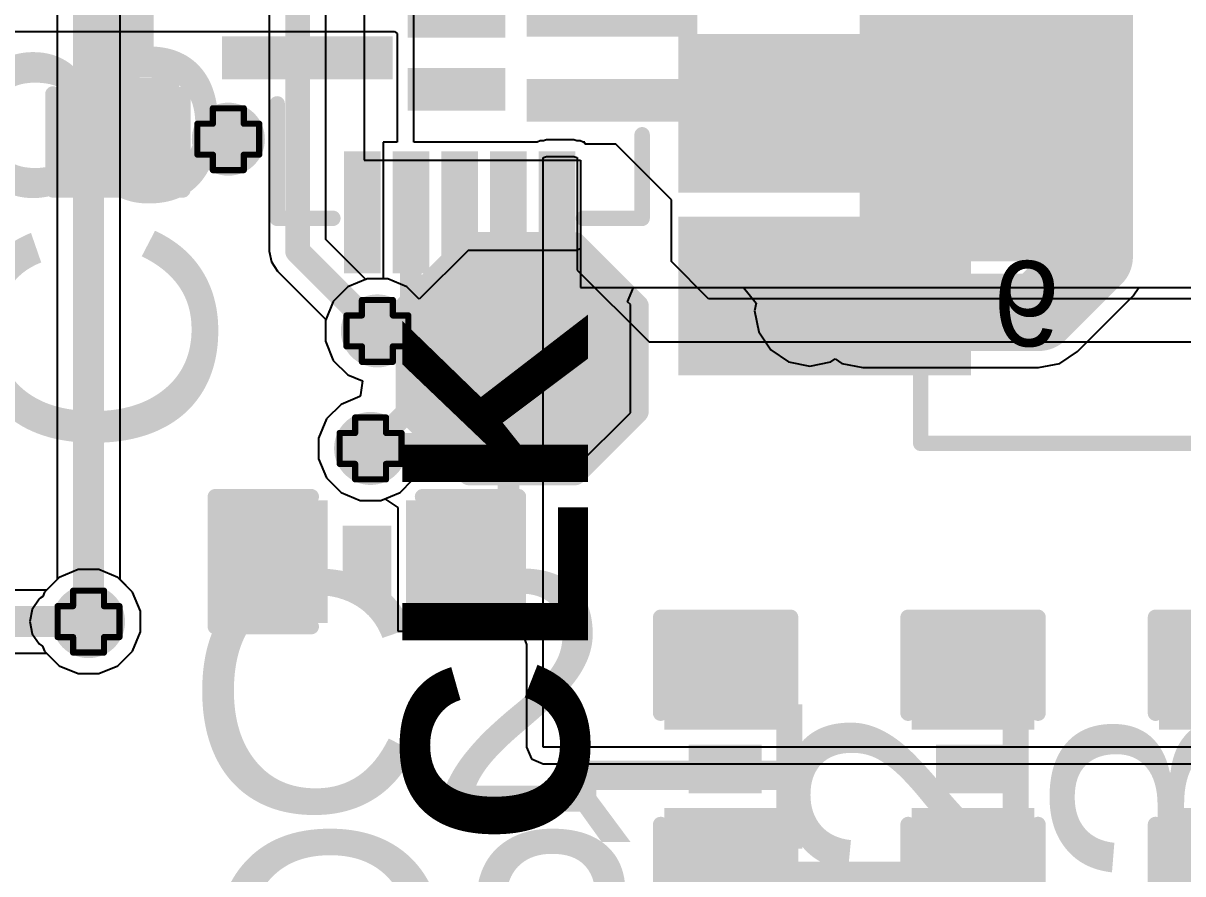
# Model space of a CAD drawing. Header units: inches. Extents: x -1 to 13, y -1.6 to 0.5.
# Drawn here: x -0.2883 to 0.0866, y -0.8165 to -0.5415 of the extents above; entities that cross this region are included whole.
import ezdxf

# ---------------------------------------------------------------- set-up
doc = ezdxf.new("R2010")
doc.units = ezdxf.units.IN
doc.header["$MEASUREMENT"] = 0
for name, color, linetype in [('Bottom Layer', 5, 'Continuous'), ('Bottom Overlay', 54, 'Continuous'), ('Bottom Paste', 16, 'Continuous'), ('Bottom Solder', 6, 'Continuous'), ('Drill Drawing', 1, 'Continuous'), ('Top Glue Points', 56, 'Continuous'), ('Top Layer', 1, 'Continuous'), ('Top Overlay', 2, 'Continuous'), ('Top Paste', 8, 'Continuous'), ('Top Solder', 216, 'Continuous'), ('Via Holes', 16, 'Continuous')]:
    doc.layers.add(name, color=color, linetype=linetype)
doc.styles.add('Arial', font='', dxfattribs={"height": 0.2})
doc.styles.add('Arial_Bold', font='', dxfattribs={"height": 0.2})
doc.styles.get('Arial').set_extended_font_data('Arial')
doc.styles.get('Arial_Bold').set_extended_font_data('Arial', bold=True)

# ---------------------------------------------------------------- blocks, each defined once
blk = doc.blocks.new('BL_R8812AF1_B_11')
at = {"layer": 'Bottom Layer'}
for points in [[(0.488189, -0.08267725), (0.5748032, -0.08267725), (0.5748032, -0.12598435), (0.488189, -0.12598435)], [(0.488189, -0.14173235), (0.5748032, -0.14173235), (0.5748032, -0.18503945), (0.488189, -0.18503945)]]:
    blk.add_hatch(color=5, dxfattribs=at).paths.add_polyline_path(points)
at = {"layer": 'Bottom Paste'}
for points in [[(0.488189, -0.08267725), (0.5748032, -0.08267725), (0.5748032, -0.12598435), (0.488189, -0.12598435)], [(0.488189, -0.14173235), (0.5748032, -0.14173235), (0.5748032, -0.18503945), (0.488189, -0.18503945)]]:
    blk.add_hatch(color=16, dxfattribs=at).paths.add_polyline_path(points)
at = {"layer": 'Bottom Solder'}
for points in [[(0.484189, 0.12998415), (0.5788032, 0.12998415), (0.5788032, 0.07867705), (0.484189, 0.07867705)], [(0.484189, -0.07867725), (0.5788032, -0.07867725), (0.5788032, -0.12998435), (0.484189, -0.12998435)], [(0.484189, -0.13773235), (0.5788032, -0.13773235), (0.5788032, -0.18903945), (0.484189, -0.18903945)]]:
    blk.add_hatch(color=6, dxfattribs=at).paths.add_polyline_path(points)
at = {"layer": 'Bottom Overlay', "style": 'Arial', "text_generation_flag": 2}
blk.add_text('9', height=0.0275591, rotation=180, dxfattribs=at).set_placement((0.455504, -0.0880395))
blk = doc.blocks.new('QFN_16_3X3__RT7291AGQUF_12')
at = {"layer": 'Top Layer'}
for points in [[(-0.0017735, 0.0748005), (-0.0017735, 0.0236195), (-0.0116165, 0.0236195), (-0.0116165, 0.0748005)], [(0.0257865, 0.0748005), (0.0257865, 0.0236195), (0.0159435, 0.0236195), (0.0159435, 0.0748005)], [(-0.0748015, 0.035437), (-0.0393685, 0.035437), (-0.0393685, 0.027563), (-0.0748015, 0.027563)], [(0.0748015, 0.027563), (0.0393685, 0.027563), (0.0393685, 0.035437), (0.0748015, 0.035437)], [(-0.0748015, 0.019687), (-0.0393685, 0.019687), (-0.0393685, 0.011813), (-0.0748015, 0.011813)], [(0.0748015, 0.011813), (0.0393685, 0.011813), (0.0393685, 0.019687), (0.0748015, 0.019687)], [(-0.0112265, -0.01478), (-0.0112265, 0.01278), (-0.0013835, 0.01278), (-0.0013835, -0.01478)], [(0.0123935, -0.01478), (0.0123935, 0.01278), (0.0222365, 0.01278), (0.0222365, -0.01478)], [(-0.0748015, 0.003937), (-0.0393685, 0.003937), (-0.0393685, -0.003937), (-0.0748015, -0.003937)], [(0.0748015, -0.003937), (0.0393685, -0.003937), (0.0393685, 0.003937), (0.0748015, 0.003937)], [(-0.0748015, -0.011813), (-0.0393685, -0.011813), (-0.0393685, -0.019687), (-0.0748015, -0.019687)], [(0.0748015, -0.019687), (0.0393685, -0.019687), (0.0393685, -0.011813), (0.0748015, -0.011813)], [(-0.0253965, -0.0748005), (-0.0253965, -0.0236195), (-0.0155535, -0.0236195), (-0.0155535, -0.0748005)], [(0.0021635, -0.0748005), (0.0021635, -0.0236195), (0.0120065, -0.0236195), (0.0120065, -0.0748005)], [(-0.0748015, -0.027553), (-0.0393685, -0.027553), (-0.0393685, -0.035427), (-0.0748015, -0.035427)], [(0.0748015, -0.035427), (0.0393685, -0.035427), (0.0393685, -0.027553), (0.0748015, -0.027553)]]:
    blk.add_hatch(color=1, dxfattribs=at).paths.add_polyline_path(points)
at = {"layer": 'Top Paste'}
for points in [[(-0.0017735, 0.0748005), (-0.0017735, 0.0236195), (-0.0116165, 0.0236195), (-0.0116165, 0.0748005)], [(0.0257865, 0.0748005), (0.0257865, 0.0236195), (0.0159435, 0.0236195), (0.0159435, 0.0748005)], [(-0.0748015, 0.035437), (-0.0393685, 0.035437), (-0.0393685, 0.027563), (-0.0748015, 0.027563)], [(0.0748015, 0.027563), (0.0393685, 0.027563), (0.0393685, 0.035437), (0.0748015, 0.035437)], [(-0.0748015, 0.019687), (-0.0393685, 0.019687), (-0.0393685, 0.011813), (-0.0748015, 0.011813)], [(0.0748015, 0.011813), (0.0393685, 0.011813), (0.0393685, 0.019687), (0.0748015, 0.019687)], [(-0.0112265, -0.01478), (-0.0112265, 0.01278), (-0.0013835, 0.01278), (-0.0013835, -0.01478)], [(0.0123935, -0.01478), (0.0123935, 0.01278), (0.0222365, 0.01278), (0.0222365, -0.01478)], [(-0.0748015, 0.003937), (-0.0393685, 0.003937), (-0.0393685, -0.003937), (-0.0748015, -0.003937)], [(0.0748015, -0.003937), (0.0393685, -0.003937), (0.0393685, 0.003937), (0.0748015, 0.003937)], [(-0.0748015, -0.011813), (-0.0393685, -0.011813), (-0.0393685, -0.019687), (-0.0748015, -0.019687)], [(0.0748015, -0.019687), (0.0393685, -0.019687), (0.0393685, -0.011813), (0.0748015, -0.011813)], [(-0.0253965, -0.0748005), (-0.0253965, -0.0236195), (-0.0155535, -0.0236195), (-0.0155535, -0.0748005)], [(0.0021635, -0.0748005), (0.0021635, -0.0236195), (0.0120065, -0.0236195), (0.0120065, -0.0748005)], [(-0.0748015, -0.027553), (-0.0393685, -0.027553), (-0.0393685, -0.035427), (-0.0748015, -0.035427)], [(0.0748015, -0.035427), (0.0393685, -0.035427), (0.0393685, -0.027553), (0.0748015, -0.027553)]]:
    blk.add_hatch(color=8, dxfattribs=at).paths.add_polyline_path(points)
at = {"layer": 'Top Solder'}
for points in [[(0.0002265, 0.0768005), (0.0002265, 0.0216195), (-0.0136165, 0.0216195), (-0.0136165, 0.0768005)], [(0.0277865, 0.0768005), (0.0277865, 0.0216195), (0.0139435, 0.0216195), (0.0139435, 0.0768005)], [(-0.0768015, 0.037437), (-0.0373685, 0.037437), (-0.0373685, 0.025563), (-0.0768015, 0.025563)], [(0.0768015, 0.025563), (0.0373685, 0.025563), (0.0373685, 0.037437), (0.0768015, 0.037437)], [(-0.0768015, 0.021687), (-0.0373685, 0.021687), (-0.0373685, 0.009813), (-0.0768015, 0.009813)], [(0.0768015, 0.009813), (0.0373685, 0.009813), (0.0373685, 0.021687), (0.0768015, 0.021687)], [(-0.0132265, -0.01678), (-0.0132265, 0.01478), (0.0006165, 0.01478), (0.0006165, -0.01678)], [(0.0103935, -0.01678), (0.0103935, 0.01478), (0.0242365, 0.01478), (0.0242365, -0.01678)], [(-0.0768015, 0.005937), (-0.0373685, 0.005937), (-0.0373685, -0.005937), (-0.0768015, -0.005937)], [(0.0768015, -0.005937), (0.0373685, -0.005937), (0.0373685, 0.005937), (0.0768015, 0.005937)], [(-0.0768015, -0.009813), (-0.0373685, -0.009813), (-0.0373685, -0.021687), (-0.0768015, -0.021687)], [(0.0768015, -0.021687), (0.0373685, -0.021687), (0.0373685, -0.009813), (0.0768015, -0.009813)], [(-0.0273965, -0.0768005), (-0.0273965, -0.0216195), (-0.0135535, -0.0216195), (-0.0135535, -0.0768005)], [(0.0001635, -0.0768005), (0.0001635, -0.0216195), (0.0140065, -0.0216195), (0.0140065, -0.0768005)], [(-0.0768015, -0.025553), (-0.0373685, -0.025553), (-0.0373685, -0.037427), (-0.0768015, -0.037427)], [(0.0768015, -0.037427), (0.0373685, -0.037427), (0.0373685, -0.025553), (0.0768015, -0.025553)]]:
    blk.add_hatch(color=216, dxfattribs=at).paths.add_polyline_path(points)
at = {"layer": 'Top Overlay', "const_width": 0.005}
for points in [[(-0.021005, 0.059), (-0.059005, 0.059)], [(-0.059005, 0.041), (-0.059005, 0.059)], [(0.058995, 0.059), (0.031995, 0.059)], [(0.058995, 0.04), (0.058995, 0.059)], [(-0.059005, -0.058), (-0.059005, -0.041)], [(0.058995, -0.059), (0.058995, -0.041)], [(-0.058005, -0.059), (-0.059005, -0.058)], [(-0.033005, -0.059), (-0.058005, -0.059)], [(0.058995, -0.059), (0.021995, -0.059)]]:
    blk.add_lwpolyline(points, dxfattribs=at)
at = {"layer": 'Top Overlay'}
for points, const_width in [([(-0.060255, 0.059, 1), (-0.057755, 0.059, 1)], 0.0025), ([(-0.060255, 0.059, 1), (-0.057755, 0.059, 1)], 0.0025), ([(-0.022255, 0.059, 1), (-0.019755, 0.059, 1)], 0.0025), ([(0.030745, 0.059, 1), (0.033245, 0.059, 1)], 0.0025), ([(0.057745, 0.059, 1), (0.060245, 0.059, 1)], 0.0025), ([(0.057745, 0.059, 1), (0.060245, 0.059, 1)], 0.0025), ([(-0.060255, 0.041, 1), (-0.057755, 0.041, 1)], 0.0025), ([(0.057745, 0.04, 1), (0.060245, 0.04, 1)], 0.0025), ([(-0.060255, -0.041, 1), (-0.057755, -0.041, 1)], 0.0025), ([(0.057745, -0.041, 1), (0.060245, -0.041, 1)], 0.0025), ([(-0.060255, -0.058, 1), (-0.057755, -0.058, 1)], 0.0025), ([(-0.060255, -0.058, 1), (-0.057755, -0.058, 1)], 0.0025), ([(-0.059255, -0.059, 1), (-0.056755, -0.059, 1)], 0.0025), ([(-0.059255, -0.059, 1), (-0.056755, -0.059, 1)], 0.0025), ([(-0.034255, -0.059, 1), (-0.031755, -0.059, 1)], 0.0025), ([(0.020745, -0.059, 1), (0.023245, -0.059, 1)], 0.0025), ([(0.057745, -0.059, 1), (0.060245, -0.059, 1)], 0.0025), ([(0.057745, -0.059, 1), (0.060245, -0.059, 1)], 0.0025), ([(-0.0341324, -0.0698005, 1), (-0.0386046, -0.0698005, 1)], 0.01), ([(-0.0411046, -0.0698005, 1), (-0.0361046, -0.0698005, 1)], 0.005), ([(-0.0366324, -0.0698005, 1), (-0.0316324, -0.0698005, 1)], 0.005)]:
    blk.add_lwpolyline(points, format="xyb", close=True, dxfattribs=dict(at, const_width=const_width))
blk = doc.blocks.new('HA72L_06301R5LFTR_13')
at = {"layer": 'Top Layer'}
for points in [[(-0.1456692, 0.06889765), (-0.0728346, 0.06889765), (-0.0728346, -0.06889765), (-0.1456692, -0.06889765)], [(0.0728347, 0.06889765), (0.1456693, 0.06889765), (0.1456693, -0.06889765), (0.0728347, -0.06889765)]]:
    blk.add_hatch(color=1, dxfattribs=at).paths.add_polyline_path(points)
at = {"layer": 'Top Paste'}
for points in [[(-0.1456692, 0.06889765), (-0.0728346, 0.06889765), (-0.0728346, -0.06889765), (-0.1456692, -0.06889765)], [(0.0728347, 0.06889765), (0.1456693, 0.06889765), (0.1456693, -0.06889765), (0.0728347, -0.06889765)]]:
    blk.add_hatch(color=8, dxfattribs=at).paths.add_polyline_path(points)
at = {"layer": 'Top Solder'}
for points in [[(-0.1496692, 0.07289765), (-0.0688346, 0.07289765), (-0.0688346, -0.07289765), (-0.1496692, -0.07289765)], [(0.0688347, 0.07289765), (0.1496693, 0.07289765), (0.1496693, -0.07289765), (0.0688347, -0.07289765)]]:
    blk.add_hatch(color=216, dxfattribs=at).paths.add_polyline_path(points)
at = {"layer": 'Top Overlay', "const_width": 0.005}
for points in [[(-0.1299213, 0.0820787), (-0.1299213, 0.1317638)], [(-0.1299213, 0.1317638), (0.1299214, 0.1317638)], [(0.1299214, 0.0820787), (0.1299214, 0.1317638)], [(-0.1299213, -0.1317638), (-0.1299213, -0.0820787)], [(0.1299214, -0.1317638), (0.1299214, -0.0820787)], [(-0.1299213, -0.1317638), (0.1299214, -0.1317638)]]:
    blk.add_lwpolyline(points, dxfattribs=at)
at = {"layer": 'Top Overlay', "const_width": 0.0025}
for points in [[(-0.1311713, 0.1317638, 1), (-0.1286713, 0.1317638, 1)], [(-0.1311713, 0.1317638, 1), (-0.1286713, 0.1317638, 1)], [(0.1286714, 0.1317638, 1), (0.1311714, 0.1317638, 1)], [(0.1286714, 0.1317638, 1), (0.1311714, 0.1317638, 1)], [(-0.1311713, 0.0820787, 1), (-0.1286713, 0.0820787, 1)], [(0.1286714, 0.0820787, 1), (0.1311714, 0.0820787, 1)], [(-0.1311713, -0.0820787, 1), (-0.1286713, -0.0820787, 1)], [(0.1286714, -0.0820787, 1), (0.1311714, -0.0820787, 1)], [(-0.1311713, -0.1317638, 1), (-0.1286713, -0.1317638, 1)], [(-0.1311713, -0.1317638, 1), (-0.1286713, -0.1317638, 1)], [(0.1286714, -0.1317638, 1), (0.1311714, -0.1317638, 1)], [(0.1286714, -0.1317638, 1), (0.1311714, -0.1317638, 1)]]:
    blk.add_lwpolyline(points, format="xyb", close=True, dxfattribs=at)
blk = doc.blocks.new('CAP_0603_20')
at = {"layer": 'Top Layer'}
for points in [[(-0.015, 0.0175), (-0.015, -0.0175), (-0.045, -0.0175), (-0.045, 0.0175)], [(0.045, 0.0175), (0.045, -0.0175), (0.015, -0.0175), (0.015, 0.0175)]]:
    blk.add_hatch(color=1, dxfattribs=at).paths.add_polyline_path(points)
at = {"layer": 'Top Paste'}
for points in [[(-0.015, 0.0175), (-0.015, -0.0175), (-0.045, -0.0175), (-0.045, 0.0175)], [(0.045, 0.0175), (0.045, -0.0175), (0.015, -0.0175), (0.015, 0.0175)]]:
    blk.add_hatch(color=8, dxfattribs=at).paths.add_polyline_path(points)
at = {"layer": 'Top Solder'}
for points in [[(-0.0126378, 0.0198622), (-0.0126378, -0.0198622), (-0.0473622, -0.0198622), (-0.0473622, 0.0198622)], [(0.0473622, 0.0198622), (0.0473622, -0.0198622), (0.0126378, -0.0198622), (0.0126378, 0.0198622)]]:
    blk.add_hatch(color=216, dxfattribs=at).paths.add_polyline_path(points)
at = {"layer": 'Top Overlay', "const_width": 0.005}
for points in [[(-0.049, -0.021), (-0.049, 0.021)], [(-0.049, 0.021), (-0.018, 0.021)], [(0.018, 0.021), (0.049, 0.021)], [(0.049, -0.021), (0.049, 0.021)], [(-0.049, -0.021), (-0.018, -0.021)], [(0.018, -0.021), (0.049, -0.021)]]:
    blk.add_lwpolyline(points, dxfattribs=at)
at = {"layer": 'Top Overlay', "const_width": 0.0025}
for points in [[(-0.05025, 0.021, 1), (-0.04775, 0.021, 1)], [(-0.05025, 0.021, 1), (-0.04775, 0.021, 1)], [(-0.01925, 0.021, 1), (-0.01675, 0.021, 1)], [(0.01675, 0.021, 1), (0.01925, 0.021, 1)], [(0.04775, 0.021, 1), (0.05025, 0.021, 1)], [(0.04775, 0.021, 1), (0.05025, 0.021, 1)], [(-0.05025, -0.021, 1), (-0.04775, -0.021, 1)], [(-0.05025, -0.021, 1), (-0.04775, -0.021, 1)], [(-0.01925, -0.021, 1), (-0.01675, -0.021, 1)], [(0.01675, -0.021, 1), (0.01925, -0.021, 1)], [(0.04775, -0.021, 1), (0.05025, -0.021, 1)], [(0.04775, -0.021, 1), (0.05025, -0.021, 1)]]:
    blk.add_lwpolyline(points, format="xyb", close=True, dxfattribs=at)
blk = doc.blocks.new('CAP_0603_26')
at = {"layer": 'Top Layer'}
for points in [[(-0.015, 0.0175), (-0.015, -0.0175), (-0.045, -0.0175), (-0.045, 0.0175)], [(0.045, 0.0175), (0.045, -0.0175), (0.015, -0.0175), (0.015, 0.0175)]]:
    blk.add_hatch(color=1, dxfattribs=at).paths.add_polyline_path(points)
at = {"layer": 'Top Paste'}
for points in [[(-0.015, 0.0175), (-0.015, -0.0175), (-0.045, -0.0175), (-0.045, 0.0175)], [(0.045, 0.0175), (0.045, -0.0175), (0.015, -0.0175), (0.015, 0.0175)]]:
    blk.add_hatch(color=8, dxfattribs=at).paths.add_polyline_path(points)
at = {"layer": 'Top Solder'}
for points in [[(-0.0126378, 0.0198622), (-0.0126378, -0.0198622), (-0.0473622, -0.0198622), (-0.0473622, 0.0198622)], [(0.0473622, 0.0198622), (0.0473622, -0.0198622), (0.0126378, -0.0198622), (0.0126378, 0.0198622)]]:
    blk.add_hatch(color=216, dxfattribs=at).paths.add_polyline_path(points)
at = {"layer": 'Top Overlay', "const_width": 0.005}
for points in [[(-0.049, 0.021), (-0.049, -0.021)], [(-0.049, 0.021), (-0.018, 0.021)], [(0.018, 0.021), (0.049, 0.021)], [(0.049, 0.021), (0.049, -0.021)], [(-0.049, -0.021), (-0.018, -0.021)], [(0.018, -0.021), (0.049, -0.021)]]:
    blk.add_lwpolyline(points, dxfattribs=at)
at = {"layer": 'Top Overlay', "const_width": 0.0025}
for points in [[(-0.05025, 0.021, 1), (-0.04775, 0.021, 1)], [(-0.05025, 0.021, 1), (-0.04775, 0.021, 1)], [(-0.01925, 0.021, 1), (-0.01675, 0.021, 1)], [(0.01675, 0.021, 1), (0.01925, 0.021, 1)], [(0.04775, 0.021, 1), (0.05025, 0.021, 1)], [(0.04775, 0.021, 1), (0.05025, 0.021, 1)], [(-0.05025, -0.021, 1), (-0.04775, -0.021, 1)], [(-0.05025, -0.021, 1), (-0.04775, -0.021, 1)], [(-0.01925, -0.021, 1), (-0.01675, -0.021, 1)], [(0.01675, -0.021, 1), (0.01925, -0.021, 1)], [(0.04775, -0.021, 1), (0.05025, -0.021, 1)], [(0.04775, -0.021, 1), (0.05025, -0.021, 1)]]:
    blk.add_lwpolyline(points, format="xyb", close=True, dxfattribs=at)
blk = doc.blocks.new('CAP_0603_28')
at = {"layer": 'Top Layer'}
for points in [[(-0.015, 0.0175), (-0.015, -0.0175), (-0.045, -0.0175), (-0.045, 0.0175)], [(0.045, 0.0175), (0.045, -0.0175), (0.015, -0.0175), (0.015, 0.0175)]]:
    blk.add_hatch(color=1, dxfattribs=at).paths.add_polyline_path(points)
at = {"layer": 'Top Paste'}
for points in [[(-0.015, 0.0175), (-0.015, -0.0175), (-0.045, -0.0175), (-0.045, 0.0175)], [(0.045, 0.0175), (0.045, -0.0175), (0.015, -0.0175), (0.015, 0.0175)]]:
    blk.add_hatch(color=8, dxfattribs=at).paths.add_polyline_path(points)
at = {"layer": 'Top Solder'}
for points in [[(-0.0126378, 0.0198622), (-0.0126378, -0.0198622), (-0.0473622, -0.0198622), (-0.0473622, 0.0198622)], [(0.0473622, 0.0198622), (0.0473622, -0.0198622), (0.0126378, -0.0198622), (0.0126378, 0.0198622)]]:
    blk.add_hatch(color=216, dxfattribs=at).paths.add_polyline_path(points)
at = {"layer": 'Top Overlay', "const_width": 0.005}
for points in [[(-0.049, 0.021), (-0.049, -0.021)], [(-0.049, 0.021), (-0.018, 0.021)], [(0.018, 0.021), (0.049, 0.021)], [(0.049, 0.021), (0.049, -0.021)], [(-0.049, -0.021), (-0.018, -0.021)], [(0.018, -0.021), (0.049, -0.021)]]:
    blk.add_lwpolyline(points, dxfattribs=at)
at = {"layer": 'Top Overlay', "const_width": 0.0025}
for points in [[(-0.05025, 0.021, 1), (-0.04775, 0.021, 1)], [(-0.05025, 0.021, 1), (-0.04775, 0.021, 1)], [(-0.01925, 0.021, 1), (-0.01675, 0.021, 1)], [(0.01675, 0.021, 1), (0.01925, 0.021, 1)], [(0.04775, 0.021, 1), (0.05025, 0.021, 1)], [(0.04775, 0.021, 1), (0.05025, 0.021, 1)], [(-0.05025, -0.021, 1), (-0.04775, -0.021, 1)], [(-0.05025, -0.021, 1), (-0.04775, -0.021, 1)], [(-0.01925, -0.021, 1), (-0.01675, -0.021, 1)], [(0.01675, -0.021, 1), (0.01925, -0.021, 1)], [(0.04775, -0.021, 1), (0.05025, -0.021, 1)], [(0.04775, -0.021, 1), (0.05025, -0.021, 1)]]:
    blk.add_lwpolyline(points, format="xyb", close=True, dxfattribs=at)
blk = doc.blocks.new('CAP_0603_29')
at = {"layer": 'Top Layer'}
for points in [[(-0.015, 0.0175), (-0.015, -0.0175), (-0.045, -0.0175), (-0.045, 0.0175)], [(0.045, 0.0175), (0.045, -0.0175), (0.015, -0.0175), (0.015, 0.0175)]]:
    blk.add_hatch(color=1, dxfattribs=at).paths.add_polyline_path(points)
at = {"layer": 'Top Paste'}
for points in [[(-0.015, 0.0175), (-0.015, -0.0175), (-0.045, -0.0175), (-0.045, 0.0175)], [(0.045, 0.0175), (0.045, -0.0175), (0.015, -0.0175), (0.015, 0.0175)]]:
    blk.add_hatch(color=8, dxfattribs=at).paths.add_polyline_path(points)
at = {"layer": 'Top Solder'}
for points in [[(-0.0126378, 0.0198622), (-0.0126378, -0.0198622), (-0.0473622, -0.0198622), (-0.0473622, 0.0198622)], [(0.0473622, 0.0198622), (0.0473622, -0.0198622), (0.0126378, -0.0198622), (0.0126378, 0.0198622)]]:
    blk.add_hatch(color=216, dxfattribs=at).paths.add_polyline_path(points)
at = {"layer": 'Top Overlay', "const_width": 0.005}
for points in [[(-0.049, 0.021), (-0.049, -0.021)], [(-0.049, 0.021), (-0.018, 0.021)], [(0.018, 0.021), (0.049, 0.021)], [(0.049, 0.021), (0.049, -0.021)], [(-0.049, -0.021), (-0.018, -0.021)], [(0.018, -0.021), (0.049, -0.021)]]:
    blk.add_lwpolyline(points, dxfattribs=at)
at = {"layer": 'Top Overlay', "const_width": 0.0025}
for points in [[(-0.05025, 0.021, 1), (-0.04775, 0.021, 1)], [(-0.05025, 0.021, 1), (-0.04775, 0.021, 1)], [(-0.01925, 0.021, 1), (-0.01675, 0.021, 1)], [(0.01675, 0.021, 1), (0.01925, 0.021, 1)], [(0.04775, 0.021, 1), (0.05025, 0.021, 1)], [(0.04775, 0.021, 1), (0.05025, 0.021, 1)], [(-0.05025, -0.021, 1), (-0.04775, -0.021, 1)], [(-0.05025, -0.021, 1), (-0.04775, -0.021, 1)], [(-0.01925, -0.021, 1), (-0.01675, -0.021, 1)], [(0.01675, -0.021, 1), (0.01925, -0.021, 1)], [(0.04775, -0.021, 1), (0.05025, -0.021, 1)], [(0.04775, -0.021, 1), (0.05025, -0.021, 1)]]:
    blk.add_lwpolyline(points, format="xyb", close=True, dxfattribs=at)
blk = doc.blocks.new('CAP_0603_30')
at = {"layer": 'Top Layer'}
for points in [[(-0.015, 0.0175), (-0.015, -0.0175), (-0.045, -0.0175), (-0.045, 0.0175)], [(0.045, 0.0175), (0.045, -0.0175), (0.015, -0.0175), (0.015, 0.0175)]]:
    blk.add_hatch(color=1, dxfattribs=at).paths.add_polyline_path(points)
at = {"layer": 'Top Paste'}
for points in [[(-0.015, 0.0175), (-0.015, -0.0175), (-0.045, -0.0175), (-0.045, 0.0175)], [(0.045, 0.0175), (0.045, -0.0175), (0.015, -0.0175), (0.015, 0.0175)]]:
    blk.add_hatch(color=8, dxfattribs=at).paths.add_polyline_path(points)
at = {"layer": 'Top Solder'}
for points in [[(-0.0126378, 0.0198622), (-0.0126378, -0.0198622), (-0.0473622, -0.0198622), (-0.0473622, 0.0198622)], [(0.0473622, 0.0198622), (0.0473622, -0.0198622), (0.0126378, -0.0198622), (0.0126378, 0.0198622)]]:
    blk.add_hatch(color=216, dxfattribs=at).paths.add_polyline_path(points)
at = {"layer": 'Top Overlay', "const_width": 0.005}
for points in [[(-0.049, 0.021), (-0.049, -0.021)], [(-0.049, 0.021), (-0.018, 0.021)], [(0.018, 0.021), (0.049, 0.021)], [(0.049, 0.021), (0.049, -0.021)], [(-0.049, -0.021), (-0.018, -0.021)], [(0.018, -0.021), (0.049, -0.021)]]:
    blk.add_lwpolyline(points, dxfattribs=at)
at = {"layer": 'Top Overlay', "const_width": 0.0025}
for points in [[(-0.05025, 0.021, 1), (-0.04775, 0.021, 1)], [(-0.05025, 0.021, 1), (-0.04775, 0.021, 1)], [(-0.01925, 0.021, 1), (-0.01675, 0.021, 1)], [(0.01675, 0.021, 1), (0.01925, 0.021, 1)], [(0.04775, 0.021, 1), (0.05025, 0.021, 1)], [(0.04775, 0.021, 1), (0.05025, 0.021, 1)], [(-0.05025, -0.021, 1), (-0.04775, -0.021, 1)], [(-0.05025, -0.021, 1), (-0.04775, -0.021, 1)], [(-0.01925, -0.021, 1), (-0.01675, -0.021, 1)], [(0.01675, -0.021, 1), (0.01925, -0.021, 1)], [(0.04775, -0.021, 1), (0.05025, -0.021, 1)], [(0.04775, -0.021, 1), (0.05025, -0.021, 1)]]:
    blk.add_lwpolyline(points, format="xyb", close=True, dxfattribs=at)
blk = doc.blocks.new('TEST_POINT_B_68')
at = {"layer": 'Bottom Layer'}
blk.add_hatch(color=5, dxfattribs=at).paths.add_polyline_path([(0.015, 0.03), (-0.015, 0.03), (-0.03, 0.015), (-0.03, -0.015), (-0.015, -0.03), (0.015, -0.03), (0.03, -0.015), (0.03, 0.015)])
at = {"layer": 'Bottom Paste'}
blk.add_hatch(color=16, dxfattribs=at).paths.add_polyline_path([(0.015, 0.03), (-0.015, 0.03), (-0.03, 0.015), (-0.03, -0.015), (-0.015, -0.03), (0.015, -0.03), (0.03, -0.015), (0.03, 0.015)])
at = {"layer": 'Bottom Solder'}
blk.add_hatch(color=6, dxfattribs=at).paths.add_polyline_path([(0.017, 0.034), (-0.017, 0.034), (-0.034, 0.017), (-0.034, -0.017), (-0.017, -0.034), (0.017, -0.034), (0.034, -0.017), (0.034, 0.017)])
at = {"layer": 'Bottom Overlay', "const_width": 0.007874}
for points in [[(-0.017, 0.037), (-0.037, 0.017)], [(0.017, 0.037), (-0.017, 0.037)], [(0.037, 0.017), (0.017, 0.037)], [(-0.037, 0.017), (-0.037, -0.017)], [(0.037, 0.017), (0.037, -0.017)], [(-0.017, -0.037), (-0.037, -0.017)], [(0.037, -0.017), (0.017, -0.037)], [(0.017, -0.037), (-0.017, -0.037)]]:
    blk.add_lwpolyline(points, dxfattribs=at)
at = {"layer": 'Bottom Overlay', "const_width": 0.003937}
for points in [[(-0.0189685, 0.037, 1), (-0.0150315, 0.037, 1)], [(-0.0189685, 0.037, 1), (-0.0150315, 0.037, 1)], [(0.0150315, 0.037, 1), (0.0189685, 0.037, 1)], [(0.0150315, 0.037, 1), (0.0189685, 0.037, 1)], [(-0.0389685, 0.017, 1), (-0.0350315, 0.017, 1)], [(-0.0389685, 0.017, 1), (-0.0350315, 0.017, 1)], [(0.0350315, 0.017, 1), (0.0389685, 0.017, 1)], [(0.0350315, 0.017, 1), (0.0389685, 0.017, 1)], [(-0.0389685, -0.017, 1), (-0.0350315, -0.017, 1)], [(-0.0389685, -0.017, 1), (-0.0350315, -0.017, 1)], [(0.0350315, -0.017, 1), (0.0389685, -0.017, 1)], [(0.0350315, -0.017, 1), (0.0389685, -0.017, 1)], [(-0.0189685, -0.037, 1), (-0.0150315, -0.037, 1)], [(-0.0189685, -0.037, 1), (-0.0150315, -0.037, 1)], [(0.0150315, -0.037, 1), (0.0189685, -0.037, 1)], [(0.0150315, -0.037, 1), (0.0189685, -0.037, 1)]]:
    blk.add_lwpolyline(points, format="xyb", close=True, dxfattribs=at)

msp = doc.modelspace()

# ---------------------------------------------------------------- hatches: boundary and pattern name
at = {"layer": 'Bottom Layer'}
h = msp.add_hatch(color=5, dxfattribs=at)
edge = h.paths.add_edge_path()
edge.add_arc((-0.222, -0.579), 0.011811, 0, 360)
h = msp.add_hatch(color=5, dxfattribs=at)
edge = h.paths.add_edge_path()
edge.add_arc((-0.173811, -0.641), 0.011811, 0, 360)
h = msp.add_hatch(color=5, dxfattribs=at)
edge = h.paths.add_edge_path()
edge.add_arc((-0.176, -0.679), 0.011811, 0, 360)
h = msp.add_hatch(color=5, dxfattribs=at)
edge = h.paths.add_edge_path()
edge.add_arc((-0.2672, -0.735), 0.011811, 0, 360)
at = {"layer": 'Top Glue Points'}
for points in [[(-0.24609, -0.55427), (-0.24609, -0.53853), (-0.26971, -0.53853), (-0.26971, -0.55427)], [(-0.16933, -0.70399), (-0.18507, -0.70399), (-0.18507, -0.72761), (-0.16933, -0.72761)], [(-0.049583, -0.79048), (-0.049583, -0.77474), (-0.073203, -0.77474), (-0.073203, -0.79048)], [(0.03042, -0.79048), (0.03042, -0.77474), (0.0068, -0.77474), (0.0068, -0.79048)]]:
    msp.add_hatch(color=56, dxfattribs=at).paths.add_polyline_path(points)
at = {"layer": 'Top Layer'}
h = msp.add_hatch(color=1, dxfattribs=at)
edge = h.paths.add_edge_path()
edge.add_arc((-0.222, -0.579), 0.011811, 0, 360)
h = msp.add_hatch(color=1, dxfattribs=at)
edge = h.paths.add_edge_path()
edge.add_arc((-0.173811, -0.641), 0.011811, 0, 360)
h = msp.add_hatch(color=1, dxfattribs=at)
edge = h.paths.add_edge_path()
edge.add_arc((-0.176, -0.679), 0.011811, 0, 360)
h = msp.add_hatch(color=1, dxfattribs=at)
edge = h.paths.add_edge_path()
edge.add_arc((-0.2672, -0.735), 0.011811, 0, 360)
at = {"layer": 'Via Holes'}
h = msp.add_hatch(color=7, dxfattribs=at)
edge = h.paths.add_edge_path()
edge.add_arc((-0.222, -0.579), 0.0059055, 0, 360)
h = msp.add_hatch(color=7, dxfattribs=at)
edge = h.paths.add_edge_path()
edge.add_arc((-0.173811, -0.641), 0.0059055, 0, 360)
h = msp.add_hatch(color=7, dxfattribs=at)
edge = h.paths.add_edge_path()
edge.add_arc((-0.176, -0.679), 0.0059055, 0, 360)
h = msp.add_hatch(color=7, dxfattribs=at)
edge = h.paths.add_edge_path()
edge.add_arc((-0.2672, -0.735), 0.0059055, 0, 360)

# ---------------------------------------------------------------- linework, layer by layer
at = {"layer": 'Bottom Layer'}
for p, q in [((-0.2087863, -0.429395), (-0.2087863, -0.615201)), ((-0.1904337, -0.6114001), (-0.1904337, -0.429395)), ((-0.2773959, -0.4602233), (-0.2773959, -0.7214217)), ((-0.2570041, -0.7214217), (-0.2570041, -0.4602233)), ((-0.1781147, -0.5107856), (-0.1781147, -0.5857856)), ((-0.1781147, -0.5107856), (-0.1781147, -0.5857856)), ((-0.1781147, -0.5857856), (-0.1081147, -0.5857856)), ((-0.1781147, -0.5857856), (-0.1081147, -0.5857856)), ((-0.1081147, -0.5857856), (-0.1081147, -0.627)), ((-0.1081147, -0.5857856), (-0.1081147, -0.6144261)), ((-0.1775013, -0.6243325), (-0.1904337, -0.6114001)), ((-0.1081147, -0.6144261), (-0.1095001, -0.615)), ((-0.2087863, -0.615201), (-0.2080878, -0.6187126)), ((-0.1445, -0.615), (-0.1602684, -0.6307684)), ((-0.1095001, -0.615), (-0.1445, -0.615)), ((-0.2080878, -0.6187126), (-0.2060986, -0.6216896)), ((-0.2060986, -0.6216896), (-0.1904785, -0.6373097)), ((-0.1771549, -0.624189), (-0.1775013, -0.6243325)), ((-0.1704671, -0.624189), (-0.1771549, -0.624189)), ((-0.1642884, -0.6267484), (-0.1704671, -0.624189)), ((-0.1602684, -0.6307684), (-0.1642884, -0.6267484)), ((-0.1081147, -0.627), (0.177, -0.627)), ((-0.0928806, -0.6316194), (-0.0909671, -0.627)), ((-0.0909671, -0.627), (-0.0554451, -0.627)), ((-0.0554451, -0.627), (-0.0513416, -0.6320001)), ((0.0526168, -0.6476168), (0.0706165, -0.629617)), ((0.0706165, -0.629617), (0.0706168, -0.6296168)), ((0.0706168, -0.6296168), (0.0723653, -0.627)), ((0.0723653, -0.627), (0.177, -0.627)), ((-0.092, -0.6325), (-0.0928806, -0.6316194)), ((-0.092, -0.6675), (-0.092, -0.6325)), ((-0.0513416, -0.6320001), (-0.0518428, -0.6345196)), ((-0.1904785, -0.6373097), (-0.190622, -0.6376561)), ((-0.0518428, -0.6345196), (-0.0504846, -0.6413478)), ((-0.190622, -0.6376561), (-0.190622, -0.6443439)), ((-0.190622, -0.6443439), (-0.1880626, -0.6505226)), ((-0.0504846, -0.6413478), (-0.0466168, -0.6471364)), ((-0.0466168, -0.6471364), (-0.0408282, -0.6510042)), ((0.0468282, -0.6514846), (0.0526168, -0.6476168)), ((-0.1880626, -0.6505226), (-0.1833336, -0.6552516)), ((-0.0408282, -0.6510042), (-0.034, -0.6523624)), ((-0.034, -0.6523624), (-0.0271718, -0.6510042)), ((-0.0271718, -0.6510042), (-0.0257709, -0.6500681)), ((-0.0257709, -0.6500681), (-0.023651, -0.6514846)), ((-0.023651, -0.6514846), (-0.0168228, -0.6528429)), ((0.04, -0.6528428), (0.0468282, -0.6514846)), ((-0.1833336, -0.6552516), (-0.1786565, -0.657189)), ((-0.0168228, -0.6528429), (-0.0168223, -0.6528428)), ((-0.0168223, -0.6528428), (0.04, -0.6528428)), ((-0.1786565, -0.657189), (-0.1792692, -0.6616449)), ((-0.1794975, -0.6622526), (-0.1855226, -0.6647484)), ((-0.1792692, -0.6616449), (-0.1794975, -0.6622526)), ((-0.1855226, -0.6647484), (-0.1902516, -0.6694774)), ((-0.1902516, -0.6694774), (-0.192811, -0.6756561)), ((-0.1095, -0.685), (-0.092, -0.6675)), ((-0.192811, -0.6756561), (-0.192811, -0.6823439)), ((-0.192811, -0.6823439), (-0.1902516, -0.6885226)), ((-0.1487906, -0.6862096), (-0.1460405, -0.6834595)), ((-0.1460405, -0.6834595), (-0.1445, -0.685)), ((-0.1445, -0.685), (-0.1095, -0.685)), ((-0.1902516, -0.6885226), (-0.1855226, -0.6932516)), ((-0.1664774, -0.6932516), (-0.1624217, -0.6891959)), ((-0.1624217, -0.6891959), (-0.1560002, -0.6891959)), ((-0.1560002, -0.6891959), (-0.1520984, -0.6884198)), ((-0.1520984, -0.6884198), (-0.1487906, -0.6862096)), ((-0.1855226, -0.6932516), (-0.1793439, -0.695811)), ((-0.1726561, -0.695811), (-0.1664774, -0.6932516)), ((-0.1793439, -0.695811), (-0.1726561, -0.695811)), ((-0.2773959, -0.7214217), (-0.2814516, -0.7254774)), ((-0.2529484, -0.7254774), (-0.2570041, -0.7214217)), ((-0.2828146, -0.7273954), (-0.2832096, -0.7277904)), ((-0.2820285, -0.7268702), (-0.2828146, -0.7273954)), ((-0.2814516, -0.7254774), (-0.2820285, -0.7268702)), ((-0.250389, -0.7316561), (-0.2529484, -0.7254774)), ((-0.2854198, -0.7310982), (-0.2861959, -0.735)), ((-0.2832096, -0.7277904), (-0.2854198, -0.7310982)), ((-0.250389, -0.7383439), (-0.250389, -0.7316561)), ((-0.2861959, -0.735), (-0.2854198, -0.7389018)), ((-0.2529484, -0.7445226), (-0.250389, -0.7383439)), ((-0.2854198, -0.7389018), (-0.2832096, -0.7422096)), ((-0.2832096, -0.7422096), (-0.2821036, -0.7429486)), ((-0.2821036, -0.7429486), (-0.2814516, -0.7445226)), ((-0.2814516, -0.7445226), (-0.2767226, -0.7492516)), ((-0.2576774, -0.7492516), (-0.2529484, -0.7445226)), ((-0.2767226, -0.7492516), (-0.2705439, -0.751811)), ((-0.2638561, -0.751811), (-0.2576774, -0.7492516)), ((-0.2705439, -0.751811), (-0.2638561, -0.751811))]:
    msp.add_line(p, q, dxfattribs=at)
for points, const_width in [([(-0.19961, -0.615201), (-0.19961, -0.4156693)], 0.008), ([(-0.2672, -0.735), (-0.2672, -0.446645)], 0.01), ([(0.058, -0.617), (0.058, -0.5262037)], 0.025), ([(0.04, -0.635), (0.058, -0.617)], 0.025), ([(-0.19961, -0.615201), (-0.173811, -0.641)], 0.008), ([(-0.034, -0.6345196), (-0.0291496, -0.6296692)], 0.025), ([(-0.0291496, -0.6296692), (-0.0221536, -0.6296692)], 0.025), ([(-0.0221536, -0.6296692), (-0.0168228, -0.635)], 0.025), ([(-0.0168228, -0.635), (0.04, -0.635)], 0.025), ([(-0.1560002, -0.679), (-0.1270002, -0.65)], 0.01), ([(-0.1270002, -0.65), (-0.127, -0.65)], 0.007), ([(-0.176, -0.679), (-0.1560002, -0.679)], 0.01), ([(-0.276, -0.735), (-0.275605, -0.734605)], 0.01)]:
    msp.add_lwpolyline(points, dxfattribs=dict(at, const_width=const_width))
for points, const_width in [([(0.05175, -0.617, 1), (0.06425, -0.617, 1)], 0.0125), ([(0.05175, -0.617, 1), (0.06425, -0.617, 1)], 0.0125), ([(-0.20161, -0.615201, 1), (-0.19761, -0.615201, 1)], 0.004), ([(-0.20161, -0.615201, 1), (-0.19761, -0.615201, 1)], 0.004), ([(-0.0353996, -0.6296692, 1), (-0.0228996, -0.6296692, 1)], 0.0125), ([(-0.0353996, -0.6296692, 1), (-0.0228996, -0.6296692, 1)], 0.0125), ([(-0.0284036, -0.6296692, 1), (-0.0159036, -0.6296692, 1)], 0.0125), ([(-0.0284036, -0.6296692, 1), (-0.0159036, -0.6296692, 1)], 0.0125), ([(-0.04025, -0.6345196, 1), (-0.02775, -0.6345196, 1)], 0.0125), ([(-0.0230728, -0.635, 1), (-0.0105728, -0.635, 1)], 0.0125), ([(-0.0230728, -0.635, 1), (-0.0105728, -0.635, 1)], 0.0125), ([(0.03375, -0.635, 1), (0.04625, -0.635, 1)], 0.0125), ([(0.03375, -0.635, 1), (0.04625, -0.635, 1)], 0.0125), ([(-0.175811, -0.641, 1), (-0.171811, -0.641, 1)], 0.004), ([(-0.1295002, -0.65, 1), (-0.1245002, -0.65, 1)], 0.005), ([(-0.1287502, -0.65, 1), (-0.1252502, -0.65, 1)], 0.0035), ([(-0.12875, -0.65, 1), (-0.12525, -0.65, 1)], 0.0035), ([(-0.1785, -0.679, 1), (-0.1735, -0.679, 1)], 0.005), ([(-0.1585002, -0.679, 1), (-0.1535002, -0.679, 1)], 0.005), ([(-0.1585002, -0.679, 1), (-0.1535002, -0.679, 1)], 0.005), ([(-0.2785, -0.735, 1), (-0.2735, -0.735, 1)], 0.005), ([(-0.278105, -0.734605, 1), (-0.273105, -0.734605, 1)], 0.005), ([(-0.2697, -0.735, 1), (-0.2647, -0.735, 1)], 0.005)]:
    msp.add_lwpolyline(points, format="xyb", close=True, dxfattribs=dict(at, const_width=const_width))
at = {"layer": 'Drill Drawing', "const_width": 0.002}
for points in [[(-0.227, -0.574), (-0.227, -0.569)], [(-0.227, -0.569), (-0.217, -0.569)], [(-0.217, -0.574), (-0.217, -0.569)], [(-0.232, -0.584), (-0.232, -0.574)], [(-0.232, -0.574), (-0.227, -0.574)], [(-0.217, -0.574), (-0.212, -0.574)], [(-0.212, -0.584), (-0.212, -0.574)], [(-0.232, -0.584), (-0.227, -0.584)], [(-0.227, -0.589), (-0.227, -0.584)], [(-0.217, -0.584), (-0.212, -0.584)], [(-0.217, -0.589), (-0.217, -0.584)], [(-0.227, -0.589), (-0.217, -0.589)], [(-0.178811, -0.636), (-0.178811, -0.631)], [(-0.178811, -0.631), (-0.168811, -0.631)], [(-0.168811, -0.636), (-0.168811, -0.631)], [(-0.183811, -0.646), (-0.183811, -0.636)], [(-0.183811, -0.636), (-0.178811, -0.636)], [(-0.168811, -0.636), (-0.163811, -0.636)], [(-0.163811, -0.646), (-0.163811, -0.636)], [(-0.183811, -0.646), (-0.178811, -0.646)], [(-0.178811, -0.651), (-0.178811, -0.646)], [(-0.168811, -0.646), (-0.163811, -0.646)], [(-0.168811, -0.651), (-0.168811, -0.646)], [(-0.178811, -0.651), (-0.168811, -0.651)], [(-0.181, -0.674), (-0.181, -0.669)], [(-0.181, -0.669), (-0.171, -0.669)], [(-0.171, -0.674), (-0.171, -0.669)], [(-0.186, -0.684), (-0.186, -0.674)], [(-0.186, -0.674), (-0.181, -0.674)], [(-0.171, -0.674), (-0.166, -0.674)], [(-0.166, -0.684), (-0.166, -0.674)], [(-0.186, -0.684), (-0.181, -0.684)], [(-0.181, -0.689), (-0.181, -0.684)], [(-0.171, -0.684), (-0.166, -0.684)], [(-0.171, -0.689), (-0.171, -0.684)], [(-0.181, -0.689), (-0.171, -0.689)], [(-0.2722, -0.73), (-0.2722, -0.725)], [(-0.2722, -0.725), (-0.2622, -0.725)], [(-0.2622, -0.73), (-0.2622, -0.725)], [(-0.2772, -0.74), (-0.2772, -0.73)], [(-0.2772, -0.73), (-0.2722, -0.73)], [(-0.2622, -0.73), (-0.2572, -0.73)], [(-0.2572, -0.74), (-0.2572, -0.73)], [(-0.2772, -0.74), (-0.2722, -0.74)], [(-0.2722, -0.745), (-0.2722, -0.74)], [(-0.2622, -0.74), (-0.2572, -0.74)], [(-0.2622, -0.745), (-0.2622, -0.74)], [(-0.2722, -0.745), (-0.2622, -0.745)]]:
    msp.add_lwpolyline(points, dxfattribs=at)
at = {"layer": 'Drill Drawing', "const_width": 0.001}
for points in [[(-0.2275, -0.569, 1), (-0.2265, -0.569, 1)], [(-0.2275, -0.569, 1), (-0.2265, -0.569, 1)], [(-0.2175, -0.569, 1), (-0.2165, -0.569, 1)], [(-0.2175, -0.569, 1), (-0.2165, -0.569, 1)], [(-0.2325, -0.574, 1), (-0.2315, -0.574, 1)], [(-0.2325, -0.574, 1), (-0.2315, -0.574, 1)], [(-0.2275, -0.574, 1), (-0.2265, -0.574, 1)], [(-0.2275, -0.574, 1), (-0.2265, -0.574, 1)], [(-0.2175, -0.574, 1), (-0.2165, -0.574, 1)], [(-0.2175, -0.574, 1), (-0.2165, -0.574, 1)], [(-0.2125, -0.574, 1), (-0.2115, -0.574, 1)], [(-0.2125, -0.574, 1), (-0.2115, -0.574, 1)], [(-0.2325, -0.584, 1), (-0.2315, -0.584, 1)], [(-0.2325, -0.584, 1), (-0.2315, -0.584, 1)], [(-0.2275, -0.584, 1), (-0.2265, -0.584, 1)], [(-0.2275, -0.584, 1), (-0.2265, -0.584, 1)], [(-0.2175, -0.584, 1), (-0.2165, -0.584, 1)], [(-0.2175, -0.584, 1), (-0.2165, -0.584, 1)], [(-0.2125, -0.584, 1), (-0.2115, -0.584, 1)], [(-0.2125, -0.584, 1), (-0.2115, -0.584, 1)], [(-0.2275, -0.589, 1), (-0.2265, -0.589, 1)], [(-0.2275, -0.589, 1), (-0.2265, -0.589, 1)], [(-0.2175, -0.589, 1), (-0.2165, -0.589, 1)], [(-0.2175, -0.589, 1), (-0.2165, -0.589, 1)], [(-0.179311, -0.631, 1), (-0.178311, -0.631, 1)], [(-0.179311, -0.631, 1), (-0.178311, -0.631, 1)], [(-0.169311, -0.631, 1), (-0.168311, -0.631, 1)], [(-0.169311, -0.631, 1), (-0.168311, -0.631, 1)], [(-0.184311, -0.636, 1), (-0.183311, -0.636, 1)], [(-0.184311, -0.636, 1), (-0.183311, -0.636, 1)], [(-0.179311, -0.636, 1), (-0.178311, -0.636, 1)], [(-0.179311, -0.636, 1), (-0.178311, -0.636, 1)], [(-0.169311, -0.636, 1), (-0.168311, -0.636, 1)], [(-0.169311, -0.636, 1), (-0.168311, -0.636, 1)], [(-0.164311, -0.636, 1), (-0.163311, -0.636, 1)], [(-0.164311, -0.636, 1), (-0.163311, -0.636, 1)], [(-0.184311, -0.646, 1), (-0.183311, -0.646, 1)], [(-0.184311, -0.646, 1), (-0.183311, -0.646, 1)], [(-0.179311, -0.646, 1), (-0.178311, -0.646, 1)], [(-0.179311, -0.646, 1), (-0.178311, -0.646, 1)], [(-0.169311, -0.646, 1), (-0.168311, -0.646, 1)], [(-0.169311, -0.646, 1), (-0.168311, -0.646, 1)], [(-0.164311, -0.646, 1), (-0.163311, -0.646, 1)], [(-0.164311, -0.646, 1), (-0.163311, -0.646, 1)], [(-0.179311, -0.651, 1), (-0.178311, -0.651, 1)], [(-0.179311, -0.651, 1), (-0.178311, -0.651, 1)], [(-0.169311, -0.651, 1), (-0.168311, -0.651, 1)], [(-0.169311, -0.651, 1), (-0.168311, -0.651, 1)], [(-0.1815, -0.669, 1), (-0.1805, -0.669, 1)], [(-0.1815, -0.669, 1), (-0.1805, -0.669, 1)], [(-0.1715, -0.669, 1), (-0.1705, -0.669, 1)], [(-0.1715, -0.669, 1), (-0.1705, -0.669, 1)], [(-0.1865, -0.674, 1), (-0.1855, -0.674, 1)], [(-0.1865, -0.674, 1), (-0.1855, -0.674, 1)], [(-0.1815, -0.674, 1), (-0.1805, -0.674, 1)], [(-0.1815, -0.674, 1), (-0.1805, -0.674, 1)], [(-0.1715, -0.674, 1), (-0.1705, -0.674, 1)], [(-0.1715, -0.674, 1), (-0.1705, -0.674, 1)], [(-0.1665, -0.674, 1), (-0.1655, -0.674, 1)], [(-0.1665, -0.674, 1), (-0.1655, -0.674, 1)], [(-0.1865, -0.684, 1), (-0.1855, -0.684, 1)], [(-0.1865, -0.684, 1), (-0.1855, -0.684, 1)], [(-0.1815, -0.684, 1), (-0.1805, -0.684, 1)], [(-0.1815, -0.684, 1), (-0.1805, -0.684, 1)], [(-0.1715, -0.684, 1), (-0.1705, -0.684, 1)], [(-0.1715, -0.684, 1), (-0.1705, -0.684, 1)], [(-0.1665, -0.684, 1), (-0.1655, -0.684, 1)], [(-0.1665, -0.684, 1), (-0.1655, -0.684, 1)], [(-0.1815, -0.689, 1), (-0.1805, -0.689, 1)], [(-0.1815, -0.689, 1), (-0.1805, -0.689, 1)], [(-0.1715, -0.689, 1), (-0.1705, -0.689, 1)], [(-0.1715, -0.689, 1), (-0.1705, -0.689, 1)], [(-0.2727, -0.725, 1), (-0.2717, -0.725, 1)], [(-0.2727, -0.725, 1), (-0.2717, -0.725, 1)], [(-0.2627, -0.725, 1), (-0.2617, -0.725, 1)], [(-0.2627, -0.725, 1), (-0.2617, -0.725, 1)], [(-0.2777, -0.73, 1), (-0.2767, -0.73, 1)], [(-0.2777, -0.73, 1), (-0.2767, -0.73, 1)], [(-0.2727, -0.73, 1), (-0.2717, -0.73, 1)], [(-0.2727, -0.73, 1), (-0.2717, -0.73, 1)], [(-0.2627, -0.73, 1), (-0.2617, -0.73, 1)], [(-0.2627, -0.73, 1), (-0.2617, -0.73, 1)], [(-0.2577, -0.73, 1), (-0.2567, -0.73, 1)], [(-0.2577, -0.73, 1), (-0.2567, -0.73, 1)], [(-0.2777, -0.74, 1), (-0.2767, -0.74, 1)], [(-0.2777, -0.74, 1), (-0.2767, -0.74, 1)], [(-0.2727, -0.74, 1), (-0.2717, -0.74, 1)], [(-0.2727, -0.74, 1), (-0.2717, -0.74, 1)], [(-0.2627, -0.74, 1), (-0.2617, -0.74, 1)], [(-0.2627, -0.74, 1), (-0.2617, -0.74, 1)], [(-0.2577, -0.74, 1), (-0.2567, -0.74, 1)], [(-0.2577, -0.74, 1), (-0.2567, -0.74, 1)], [(-0.2727, -0.745, 1), (-0.2717, -0.745, 1)], [(-0.2727, -0.745, 1), (-0.2717, -0.745, 1)], [(-0.2627, -0.745, 1), (-0.2617, -0.745, 1)], [(-0.2627, -0.745, 1), (-0.2617, -0.745, 1)]]:
    msp.add_lwpolyline(points, format="xyb", close=True, dxfattribs=at)
at = {"layer": 'Top Layer'}
for p, q in [((-0.162, -0.5799591), (-0.162, -0.518653)), ((-0.3880224, -0.5441976), (-0.1682948, -0.5441976)), ((-0.1682948, -0.5441976), (-0.167412, -0.5447875)), ((-0.167412, -0.5447875), (-0.167412, -0.5799591)), ((-0.167412, -0.5799591), (-0.1718917, -0.5799591)), ((-0.1718917, -0.5799591), (-0.1718917, -0.624189)), ((-0.122122, -0.5799591), (-0.162, -0.5799591)), ((-0.1211944, -0.5795749), (-0.122122, -0.5799591)), ((-0.1202669, -0.5795749), (-0.1211944, -0.5795749)), ((-0.1202, -0.5795472), (-0.1202669, -0.5795749)), ((-0.120051, -0.5795472), (-0.1202, -0.5795472)), ((-0.1191234, -0.579163), (-0.120051, -0.5795472)), ((-0.120051, -0.5795472), (-0.120051, -0.5795472)), ((-0.1102765, -0.579163), (-0.1191234, -0.579163)), ((-0.1093489, -0.5795472), (-0.1102765, -0.579163)), ((-0.1092, -0.5795472), (-0.1093489, -0.5795472)), ((-0.1091329, -0.579575), (-0.1092, -0.5795472)), ((-0.1082053, -0.579575), (-0.1091329, -0.579575)), ((-0.1072781, -0.5799591), (-0.1082053, -0.579575)), ((-0.1067677, -0.5799591), (-0.1072781, -0.5799591)), ((-0.1067677, -0.5804694), (-0.1067677, -0.5799591)), ((-0.1066222, -0.5806149), (-0.1067677, -0.5804694)), ((-0.1066221, -0.580615), (-0.1066222, -0.5806149)), ((-0.1065303, -0.580653), (-0.1066221, -0.580615)), ((-0.0967047, -0.580653), (-0.1065303, -0.580653)), ((-0.0927299, -0.5846279), (-0.0967047, -0.580653)), ((-0.120051, -0.5849592), (-0.1191234, -0.584575)), ((-0.1191234, -0.584575), (-0.1102765, -0.584575)), ((-0.1102765, -0.584575), (-0.109349, -0.5849592)), ((-0.078755, -0.5986027), (-0.0927299, -0.5846279)), ((-0.1202, -0.775575), (-0.1202, -0.5849592)), ((-0.1202, -0.5849592), (-0.120051, -0.5849592)), ((-0.109349, -0.5849592), (-0.1092, -0.5849592)), ((-0.1092, -0.5849592), (-0.1092, -0.6213324)), ((-0.078755, -0.6186027), (-0.078755, -0.5986027)), ((-0.0667047, -0.630653), (-0.078755, -0.6186027)), ((-0.1092, -0.6213324), (-0.0859574, -0.644575)), ((-0.1771549, -0.624189), (-0.1833336, -0.6267484)), ((-0.1718917, -0.624189), (-0.1771549, -0.624189)), ((-0.1833336, -0.6267484), (-0.1880626, -0.6314774)), ((-0.1880626, -0.6314774), (-0.190622, -0.6376561)), ((0.1211947, -0.630653), (-0.0667047, -0.630653)), ((-0.190622, -0.6376561), (-0.190622, -0.6443439)), ((-0.190622, -0.6443439), (-0.1880626, -0.6505226)), ((-0.0859574, -0.644575), (0.2, -0.644575)), ((-0.1880626, -0.6505226), (-0.1833336, -0.6552516)), ((-0.1833336, -0.6552516), (-0.1786565, -0.657189)), ((-0.1786565, -0.657189), (-0.1792692, -0.6616449)), ((-0.1794975, -0.6622526), (-0.1855226, -0.6647484)), ((-0.1792692, -0.6616449), (-0.1794975, -0.6622526)), ((-0.1855226, -0.6647484), (-0.1902516, -0.6694774)), ((-0.1902516, -0.6694774), (-0.192811, -0.6756561)), ((-0.192811, -0.6756561), (-0.192811, -0.6823439)), ((-0.192811, -0.6823439), (-0.1902516, -0.6885226)), ((-0.1902516, -0.6885226), (-0.1855226, -0.6932516)), ((-0.1855226, -0.6932516), (-0.1793439, -0.695811)), ((-0.1793439, -0.695811), (-0.1726561, -0.695811)), ((-0.1726561, -0.695811), (-0.1713574, -0.695273)), ((-0.1713574, -0.695273), (-0.1672, -0.6980509)), ((-0.1672, -0.6980509), (-0.1672, -0.73811)), ((-0.2705439, -0.718189), (-0.2767226, -0.7207484)), ((-0.2638561, -0.718189), (-0.2705439, -0.718189)), ((-0.2576774, -0.7207484), (-0.2638561, -0.718189)), ((-0.2767226, -0.7207484), (-0.2807783, -0.7248041)), ((-0.2529484, -0.7254774), (-0.2576774, -0.7207484)), ((-0.2807783, -0.7248041), (-0.338, -0.7248041)), ((-0.250389, -0.7316561), (-0.2529484, -0.7254774)), ((-0.250389, -0.7383439), (-0.250389, -0.7316561)), ((-0.2529484, -0.7445226), (-0.250389, -0.7383439)), ((-0.1672, -0.73811), (-0.1272001, -0.73811)), ((-0.1272001, -0.73811), (-0.125612, -0.7424523)), ((-0.3337767, -0.7451959), (-0.2807783, -0.7451959)), ((-0.2807783, -0.7451959), (-0.2767226, -0.7492516)), ((-0.2576774, -0.7492516), (-0.2529484, -0.7445226)), ((-0.125612, -0.7424523), (-0.125612, -0.775575)), ((-0.2767226, -0.7492516), (-0.2705439, -0.751811)), ((-0.2638561, -0.751811), (-0.2576774, -0.7492516)), ((-0.2705439, -0.751811), (-0.2638561, -0.751811)), ((-0.125612, -0.775575), (-0.1240269, -0.7794019)), ((0.199, -0.775575), (-0.1202, -0.775575)), ((-0.1240269, -0.7794019), (-0.1202, -0.780987)), ((-0.1202, -0.780987), (0.1806971, -0.780987))]:
    msp.add_line(p, q, dxfattribs=at)
for points, const_width in [([(-0.1629547, -0.6315356), (-0.1629547, -0.6026756)], 0.007), ([(-0.1472047, -0.6502047), (-0.1472047, -0.6026756)], 0.007), ([(-0.1314547, -0.6975094), (-0.1314547, -0.6026756)], 0.007), ([(-0.1724191, -0.641), (-0.1629547, -0.6315356)], 0.007), ([(-0.173811, -0.641), (-0.1724191, -0.641)], 0.007), ([(-0.176, -0.679), (-0.1472047, -0.6502047)], 0.007), ([(-0.1355553, -0.70161), (-0.1314547, -0.6975094)], 0.007), ([(-0.1472, -0.71311), (-0.1357, -0.70161)], 0.007), ([(-0.1357, -0.70161), (-0.1355553, -0.70161)], 0.007), ([(-0.1472, -0.71561), (-0.1472, -0.71311)], 0.007), ([(-0.338, -0.735), (-0.2672, -0.735)], 0.01)]:
    msp.add_lwpolyline(points, dxfattribs=dict(at, const_width=const_width))
for points, const_width in [([(-0.1647047, -0.6026756, 1), (-0.1612047, -0.6026756, 1)], 0.0035), ([(-0.1489547, -0.6026756, 1), (-0.1454547, -0.6026756, 1)], 0.0035), ([(-0.1332047, -0.6026756, 1), (-0.1297047, -0.6026756, 1)], 0.0035), ([(-0.1647047, -0.6315356, 1), (-0.1612047, -0.6315356, 1)], 0.0035), ([(-0.1647047, -0.6315356, 1), (-0.1612047, -0.6315356, 1)], 0.0035), ([(-0.175561, -0.641, 1), (-0.172061, -0.641, 1)], 0.0035), ([(-0.1741691, -0.641, 1), (-0.1706691, -0.641, 1)], 0.0035), ([(-0.1741691, -0.641, 1), (-0.1706691, -0.641, 1)], 0.0035), ([(-0.1489547, -0.6502047, 1), (-0.1454547, -0.6502047, 1)], 0.0035), ([(-0.1489547, -0.6502047, 1), (-0.1454547, -0.6502047, 1)], 0.0035), ([(-0.17775, -0.679, 1), (-0.17425, -0.679, 1)], 0.0035), ([(-0.1332047, -0.6975094, 1), (-0.1297047, -0.6975094, 1)], 0.0035), ([(-0.1332047, -0.6975094, 1), (-0.1297047, -0.6975094, 1)], 0.0035), ([(-0.13745, -0.70161, 1), (-0.13395, -0.70161, 1)], 0.0035), ([(-0.13745, -0.70161, 1), (-0.13395, -0.70161, 1)], 0.0035), ([(-0.1373053, -0.70161, 1), (-0.1338053, -0.70161, 1)], 0.0035), ([(-0.1373053, -0.70161, 1), (-0.1338053, -0.70161, 1)], 0.0035), ([(-0.14895, -0.71311, 1), (-0.14545, -0.71311, 1)], 0.0035), ([(-0.14895, -0.71311, 1), (-0.14545, -0.71311, 1)], 0.0035), ([(-0.14895, -0.71561, 1), (-0.14545, -0.71561, 1)], 0.0035), ([(-0.2697, -0.735, 1), (-0.2647, -0.735, 1)], 0.005)]:
    msp.add_lwpolyline(points, format="xyb", close=True, dxfattribs=dict(at, const_width=const_width))

# ---------------------------------------------------------------- block references
for name, p, rotation in [('BL_R8812AF1_B_11', (0.5023465, -0.734), 180), ('QFN_16_3X3__RT7291AGQUF_12', (-0.1472047, -0.5455906), 270), ('CAP_0603_26', (-0.25771, -0.5464), 90), ('TEST_POINT_B_68', (-0.127, -0.65), 180), ('CAP_0603_28', (-0.061203, -0.78261), 90), ('CAP_0603_29', (0.0188, -0.78261), 90), ('CAP_0603_30', (0.0988, -0.78261), 90)]:
    msp.add_blockref(name, p, dxfattribs=dict(rotation=rotation))
for name, p in [('HA72L_06301R5LFTR_13', (0.131811, -0.5455906)), ('CAP_0603_20', (-0.1772, -0.71561))]:
    msp.add_blockref(name, p)

# ---------------------------------------------------------------- texts
at = {"layer": 'Bottom Overlay', "style": 'Arial_Bold'}
msp.add_text('CLK', height=0.06, rotation=90, dxfattribs=at).set_placement((-0.1057277, -0.8072047))
at = {"layer": 'Top Overlay', "style": 'Arial'}
for s, p in [('C8', (-0.2263454, -0.6826708)), ('C11', (-0.036362, -0.9551004)), ('C12', (0.0367458, -0.9596364)), ('C13', (0.1221902, -0.9598633))]:
    msp.add_text(s, height=0.0775, rotation=90, dxfattribs=at).set_placement(p)
for s, p in [('C2', (-0.2359484, -0.7964446)), ('Q3', (-0.2312, -0.88061))]:
    msp.add_text(s, height=0.0775, dxfattribs=at).set_placement(p)

doc.saveas('drawing.dxf')
